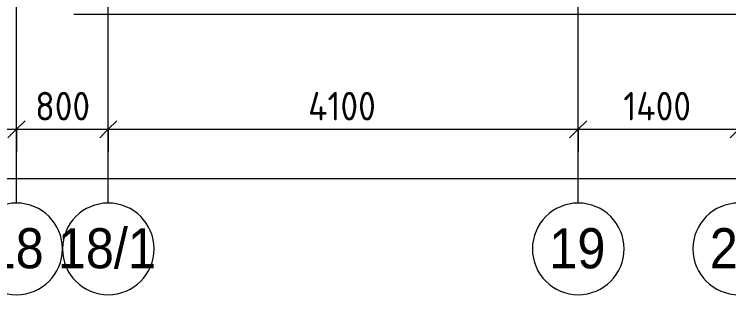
# Model space of a CAD drawing. Header units: millimetres. Extents: x 35524 to 235479, y -8553 to 29000.
# Drawn here: x 65640 to 71872, y -2706 to -258 of the extents above; entities that cross this region are included whole.
import ezdxf

# ---------------------------------------------------------------- set-up
doc = ezdxf.new("R2010")
doc.units = ezdxf.units.MM
for name, color, linetype, lineweight in [('A-ANNO-DIMS', 7, 'Continuous', 9), ('A-ANNO-DIMS-100', 7, 'Continuous', 9), ('Оси', 7, 'Continuous', 9), ('Оси-1', 7, 'Continuous', 20)]:
    doc.layers.add(name, color=color, linetype=linetype, lineweight=lineweight)
doc.layers.add('A-WALL-1', color=7, linetype='Continuous', lineweight=9, true_color=0xc0c0c0)
doc.styles.add('Arial', font='arial.ttf', dxfattribs={"width": 0.9, "height": 350})
doc.styles.add('ISOCPEUR', font='isocpeur.ttf', dxfattribs={"width": 0.9, "height": 250})
doc.dimstyles.new('ISO-2_5_0_9К_БОЛЬШОЙ_1', dxfattribs={"dimscale": 304.8, "dimtxt": 248.995294, "dimasz": 0.492126, "dimexe": 0.393701, "dimexo": 0.984252, "dimgap": 0, "dimtad": 1, "dimdec": 0, "dimrnd": 10, "dimzin": 0, "dimdsep": 46, "dimtxsty": 'ISOCPEUR', "dimblk1": 'OBLIQUE', "dimblk2": 'OBLIQUE', "dimsah": 1, "dimcen": 0.09, "dimdle": 0.393701, "dimazin": 0, "dimtfac": 1, "dimtdec": 4, "dimtix": 1, "dimtmove": 0, "dimatfit": 3, "dimfxl": 1, "dimtvp": 1, "dimtolj": 1, "dimtzin": 0, "dimarcsym": 2})

# ---------------------------------------------------------------- blocks, each defined once
blk = doc.blocks.new('Ось сетки - D8-29747960-План отделки стен 3 этажа в осях 12-23')
at = {"layer": 'Оси-1'}
for start, end in [(360, 180), (180, 360)]:
    blk.add_arc((0, 0), 4, start, end, dxfattribs=at)
blk = doc.blocks.new('DIMBLOCK17-План отделки стен 3 этажа в осях 12-23')
at = {"layer": 'A-ANNO-DIMS-100'}
for p, q in [((38310, -1886.7), (38310, -1572.8)), ((84560, -1886.7), (84560, -1572.8)), ((38190, -1692.8), (84680, -1692.8)), ((38310, -1692.8), (38310, -1886.7)), ((84560, -1692.8), (84560, -1886.7))]:
    blk.add_line(p, q, dxfattribs=at)
at = {"layer": 'A-ANNO-DIMS-100', "lineweight": 20}
for p, q in [((38310, -1692.8), (38385, -1617.8)), ((84560, -1692.8), (84635, -1617.8)), ((38310, -1692.8), (38235, -1767.8)), ((84560, -1692.8), (84485, -1767.8))]:
    blk.add_line(p, q, dxfattribs=at)
at = {"layer": 'A-ANNO-DIMS-100', "color": 0, "insert": (61028, -1366.1), "char_height": 250, "width": 976.828, "attachment_point": 1, "line_spacing_factor": 1.149209, "style": 'ISOCPEUR'}
blk.add_mtext('46250', dxfattribs=at)
blk = doc.blocks.new('_Oblique')
at = {"color": 0, "linetype": 'ByBlock', "lineweight": -2}
blk.add_line((-0.5, -0.5), (0.5, 0.5), dxfattribs=at)
blk = doc.blocks.new('DIMBLOCK28-План отделки стен 3 этажа в осях 12-23')
at = {"layer": 'A-ANNO-DIMS-100'}
for p, q in [((61160, -1455.7), (61160, -1141.8)), ((65660, -1455.7), (65660, -1141.8)), ((61160, -1261.8), (65660, -1261.8)), ((61160, -1261.8), (61160, -1455.7)), ((65660, -1261.8), (65660, -1455.7))]:
    blk.add_line(p, q, dxfattribs=at)
at = {"layer": 'A-ANNO-DIMS-100', "lineweight": 20}
for p, q in [((61160, -1261.8), (61235, -1186.8)), ((65660, -1261.8), (65735, -1186.8)), ((61160, -1261.8), (61085, -1336.8)), ((65660, -1261.8), (65585, -1336.8))]:
    blk.add_line(p, q, dxfattribs=at)
at = {"layer": 'A-ANNO-DIMS-100', "color": 0, "insert": (63082, -935.2), "char_height": 250, "width": 787.208, "attachment_point": 1, "line_spacing_factor": 1.149209, "style": 'ISOCPEUR'}
blk.add_mtext('4500', dxfattribs=at)
blk = doc.blocks.new('DIMBLOCK29-План отделки стен 3 этажа в осях 12-23')
at = {"layer": 'A-ANNO-DIMS-100'}
for p, q in [((65660, -1455.7), (65660, -1141.8)), ((66460, -1455.7), (66460, -1141.8)), ((65660, -1261.8), (66460, -1261.8)), ((65660, -1261.8), (65660, -1455.7)), ((66460, -1261.8), (66460, -1455.7))]:
    blk.add_line(p, q, dxfattribs=at)
at = {"layer": 'A-ANNO-DIMS-100', "lineweight": 20}
for p, q in [((65660, -1261.8), (65735, -1186.8)), ((66460, -1261.8), (66535, -1186.8)), ((65660, -1261.8), (65585, -1336.8)), ((66460, -1261.8), (66385, -1336.8))]:
    blk.add_line(p, q, dxfattribs=at)
at = {"layer": 'A-ANNO-DIMS-100', "color": 0, "insert": (65823, -935.2), "char_height": 250, "width": 568.858, "attachment_point": 1, "line_spacing_factor": 1.149209, "style": 'ISOCPEUR'}
blk.add_mtext('800', dxfattribs=at)
blk = doc.blocks.new('DIMBLOCK30-План отделки стен 3 этажа в осях 12-23')
at = {"layer": 'A-ANNO-DIMS-100'}
for p, q in [((66460, -1455.7), (66460, -1141.8)), ((70560, -1455.7), (70560, -1141.8)), ((66460, -1261.8), (70560, -1261.8)), ((66460, -1261.8), (66460, -1455.7)), ((70560, -1261.8), (70560, -1455.7))]:
    blk.add_line(p, q, dxfattribs=at)
at = {"layer": 'A-ANNO-DIMS-100', "lineweight": 20}
for p, q in [((66460, -1261.8), (66535, -1186.8)), ((70560, -1261.8), (70635, -1186.8)), ((66460, -1261.8), (66385, -1336.8)), ((70560, -1261.8), (70485, -1336.8))]:
    blk.add_line(p, q, dxfattribs=at)
at = {"layer": 'A-ANNO-DIMS-100', "color": 0, "insert": (68203.5, -935.2), "char_height": 250, "width": 735.494, "attachment_point": 1, "line_spacing_factor": 1.149209, "style": 'ISOCPEUR'}
blk.add_mtext('4100', dxfattribs=at)
blk = doc.blocks.new('DIMBLOCK31-План отделки стен 3 этажа в осях 12-23')
at = {"layer": 'A-ANNO-DIMS-100'}
for p, q in [((70560, -1455.7), (70560, -1141.8)), ((71960, -1455.7), (71960, -1141.8)), ((70560, -1261.8), (71960, -1261.8)), ((70560, -1261.8), (70560, -1455.7)), ((71960, -1261.8), (71960, -1455.7))]:
    blk.add_line(p, q, dxfattribs=at)
at = {"layer": 'A-ANNO-DIMS-100', "lineweight": 20}
for p, q in [((70560, -1261.8), (70635, -1186.8)), ((71960, -1261.8), (72035, -1186.8)), ((70560, -1261.8), (70485, -1336.8)), ((71960, -1261.8), (71885, -1336.8))]:
    blk.add_line(p, q, dxfattribs=at)
at = {"layer": 'A-ANNO-DIMS-100', "color": 0, "insert": (70953.5, -935.2), "char_height": 250, "width": 735.494, "attachment_point": 1, "line_spacing_factor": 1.149209, "style": 'ISOCPEUR'}
blk.add_mtext('1400', dxfattribs=at)

msp = doc.modelspace()

# ---------------------------------------------------------------- linework, layer by layer
at = {"layer": 'A-WALL-1'}
msp.add_line((66160, -258), (75858, -258), dxfattribs=at)
at = {"layer": 'Оси'}
for p, q in [((65660, -1906.3), (65660, 593.7)), ((66460, -1906.3), (66460, 593.7)), ((70560, -1906.3), (70560, 593.7))]:
    msp.add_line(p, q, dxfattribs=at)

# ---------------------------------------------------------------- block references
at = {"layer": 'Оси-1', "xscale": 99.99999999999993, "yscale": 99.99999999999993, "zscale": 99.99999999999993}
for p in [(65660, -2306.3), (66460, -2306.3), (70560, -2306.3), (71960, -2306.3)]:
    msp.add_blockref('Ось сетки - D8-29747960-План отделки стен 3 этажа в осях 12-23', p, dxfattribs=at)

# ---------------------------------------------------------------- texts
at = {"layer": 'Оси', "char_height": 350, "attachment_point": 1, "style": 'Arial'}
for s, insert, width in [('18/1', (66019.7, -2125.6), 1060.633), ('18', (65407.4, -2125.6), 606.076), ('19', (70307.4, -2125.6), 606.076), ('20', (71707.4, -2125.6), 606.076)]:
    msp.add_mtext(s, dxfattribs=dict(at, insert=insert, width=width))

# ---------------------------------------------------------------- dimensions: what is measured, and where the dimension line sits
at = {"layer": 'A-ANNO-DIMS'}
for base, p1, p2, override, picture, middle in [((65660, -1261.8), (61160, -1155.7), (65660, -1155.7), {"dimpost": '<>', "dimfxl": 4500}, 'DIMBLOCK28-План отделки стен 3 этажа в осях 12-23', (63410, -1136.8)), ((66460, -1261.8), (65660, -1155.7), (66460, -1155.7), {"dimpost": '<>', "dimfxl": 800}, 'DIMBLOCK29-План отделки стен 3 этажа в осях 12-23', (66060, -1136.8)), ((70560, -1261.8), (66460, -1155.7), (70560, -1155.7), {"dimpost": '<>', "dimfxl": 4100}, 'DIMBLOCK30-План отделки стен 3 этажа в осях 12-23', (68510, -1136.8)), ((71960, -1261.8), (70560, -1155.7), (71960, -1155.7), {"dimpost": '<>', "dimfxl": 1400}, 'DIMBLOCK31-План отделки стен 3 этажа в осях 12-23', (71260, -1136.8)), ((84560, -1692.8), (38310, -1586.7), (84560, -1586.7), {"dimpost": '<>', "dimfxl": 46250}, 'DIMBLOCK17-План отделки стен 3 этажа в осях 12-23', (61435, -1567.8))]:
    dim = msp.add_linear_dim(base=base, p1=p1, p2=p2, dimstyle='ISO-2_5_0_9К_БОЛЬШОЙ_1', override=override, dxfattribs=at)
    dim.commit()
    dim.dimension.update_dxf_attribs({"geometry": picture, "text_midpoint": middle})

doc.saveas('drawing.dxf')
